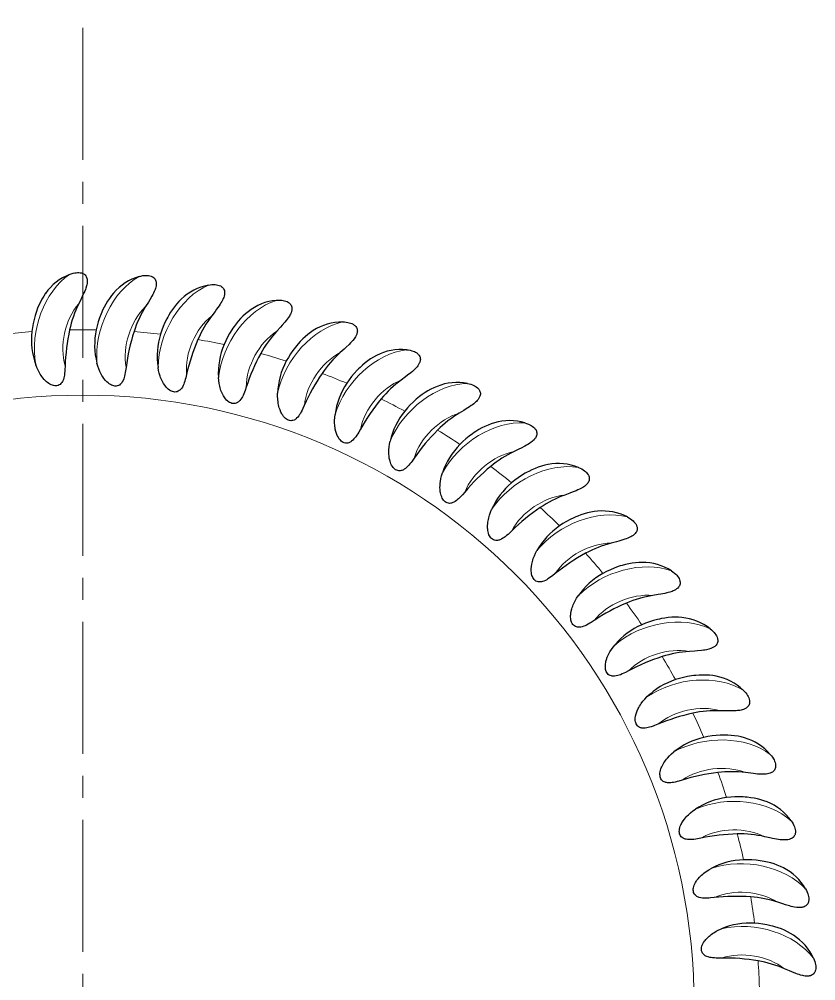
# Model space of a CAD drawing. Extents: x 89 to 609, y 11 to 440.
# Drawn here: x 476.41 to 508.08, y 243.84 to 282.08 of the extents above; entities that cross this region are included whole.
import ezdxf

# ---------------------------------------------------------------- set-up
doc = ezdxf.new("R2010")
doc.units = 0
doc.header["$LTSCALE"] = 7
doc.header["$MEASUREMENT"] = 0
doc.linetypes.add('CENTER2', pattern=[1.125, 0.75, -0.125, 0.125, -0.125])
doc.layers.get('0').update_dxf_attribs({"linetype": 'CONTINUOUS', "lineweight": 15})
doc.layers.add('1', color=1, linetype='CENTER2', lineweight=15)

msp = doc.modelspace()

# ---------------------------------------------------------------- linework, layer by layer
at = {"color": 7, "lineweight": 30}
for points in [[(478.413, 271.928), (478.481, 271.954), (478.55, 271.974), (478.62, 271.99), (478.674, 271.999), (478.728, 272.003), (478.782, 272.003), (478.835, 271.999), (478.89, 271.987), (478.917, 271.979), (478.943, 271.968), (478.974, 271.952), (479.004, 271.932), (479.03, 271.909), (479.055, 271.879), (479.076, 271.846), (479.092, 271.812), (479.103, 271.775), (479.111, 271.738), (479.114, 271.71), (479.116, 271.681), (479.114, 271.623), (479.107, 271.564), (479.098, 271.52), (479.088, 271.476), (479.062, 271.388), (479.04, 271.328), (479.017, 271.269), (478.986, 271.195), (478.919, 271.048), (478.873, 270.952), (478.779, 270.761)], [(481.182, 271.847), (481.251, 271.865), (481.322, 271.88), (481.394, 271.889), (481.448, 271.892), (481.502, 271.891), (481.556, 271.886), (481.608, 271.877), (481.663, 271.86), (481.688, 271.849), (481.713, 271.836), (481.743, 271.817), (481.77, 271.794), (481.794, 271.769), (481.816, 271.737), (481.834, 271.702), (481.846, 271.666), (481.854, 271.629), (481.858, 271.591), (481.859, 271.562), (481.858, 271.534), (481.85, 271.476), (481.837, 271.418), (481.825, 271.375), (481.81, 271.332), (481.776, 271.247), (481.749, 271.19), (481.721, 271.133), (481.683, 271.062), (481.602, 270.922), (481.547, 270.831), (481.435, 270.65)], [(483.93, 271.503), (484.001, 271.514), (484.073, 271.522), (484.145, 271.524), (484.2, 271.522), (484.253, 271.516), (484.306, 271.506), (484.358, 271.492), (484.41, 271.47), (484.435, 271.456), (484.458, 271.442), (484.486, 271.419), (484.511, 271.394), (484.532, 271.367), (484.551, 271.332), (484.566, 271.296), (484.575, 271.26), (484.579, 271.222), (484.579, 271.184), (484.577, 271.155), (484.573, 271.126), (484.56, 271.07), (484.542, 271.014), (484.526, 270.972), (484.507, 270.93), (484.465, 270.849), (484.433, 270.794), (484.399, 270.74), (484.354, 270.674), (484.26, 270.542), (484.197, 270.457), (484.069, 270.287)], [(477.459, 271.178), (477.384, 271.066), (477.315, 270.951), (477.251, 270.832), (477.193, 270.71), (477.141, 270.584), (477.093, 270.457), (477.067, 270.379), (477.043, 270.3), (477.001, 270.142), (476.965, 269.981), (476.936, 269.818), (476.914, 269.655)], [(480.161, 271.19), (480.076, 271.087), (479.996, 270.978), (479.921, 270.866), (479.852, 270.75), (479.787, 270.63), (479.728, 270.507), (479.695, 270.432), (479.663, 270.356), (479.606, 270.202), (479.555, 270.046), (479.511, 269.887), (479.473, 269.726)], [(482.852, 270.946), (482.757, 270.851), (482.667, 270.751), (482.582, 270.646), (482.502, 270.537), (482.426, 270.424), (482.356, 270.307), (482.316, 270.236), (482.277, 270.163), (482.205, 270.015), (482.14, 269.864), (482.08, 269.71), (482.028, 269.554)], [(486.633, 270.899), (486.705, 270.904), (486.777, 270.904), (486.849, 270.9), (486.903, 270.893), (486.957, 270.882), (487.008, 270.867), (487.058, 270.847), (487.108, 270.82), (487.131, 270.805), (487.153, 270.788), (487.179, 270.763), (487.201, 270.735), (487.22, 270.706), (487.236, 270.67), (487.246, 270.633), (487.252, 270.595), (487.253, 270.557), (487.249, 270.519), (487.244, 270.491), (487.238, 270.463), (487.22, 270.408), (487.196, 270.354), (487.176, 270.313), (487.153, 270.274), (487.104, 270.198), (487.066, 270.146), (487.027, 270.095), (486.977, 270.033), (486.871, 269.911), (486.799, 269.832), (486.656, 269.676)], [(485.507, 270.447), (485.403, 270.361), (485.304, 270.27), (485.21, 270.174), (485.12, 270.073), (485.034, 269.968), (484.952, 269.858), (484.906, 269.791), (484.861, 269.722), (484.775, 269.582), (484.695, 269.438), (484.622, 269.29), (484.554, 269.139)], [(489.267, 270.04), (489.339, 270.039), (489.411, 270.032), (489.482, 270.021), (489.535, 270.009), (489.587, 269.993), (489.637, 269.973), (489.685, 269.949), (489.732, 269.917), (489.754, 269.9), (489.773, 269.881), (489.797, 269.853), (489.817, 269.824), (489.832, 269.793), (489.845, 269.756), (489.852, 269.718), (489.854, 269.68), (489.851, 269.642), (489.844, 269.604), (489.837, 269.577), (489.827, 269.549), (489.804, 269.496), (489.775, 269.444), (489.751, 269.406), (489.725, 269.369), (489.668, 269.298), (489.626, 269.25), (489.583, 269.203), (489.526, 269.146), (489.409, 269.035), (489.331, 268.963), (489.173, 268.821)], [(488.103, 269.698), (487.991, 269.622), (487.884, 269.541), (487.781, 269.454), (487.682, 269.362), (487.586, 269.266), (487.495, 269.165), (487.442, 269.102), (487.39, 269.038), (487.292, 268.906), (487.199, 268.77), (487.111, 268.63), (487.03, 268.487)], [(491.807, 268.936), (491.879, 268.927), (491.95, 268.914), (492.019, 268.896), (492.071, 268.879), (492.121, 268.858), (492.169, 268.833), (492.214, 268.805), (492.258, 268.769), (492.278, 268.749), (492.296, 268.728), (492.317, 268.699), (492.334, 268.668), (492.346, 268.636), (492.355, 268.597), (492.359, 268.559), (492.357, 268.521), (492.351, 268.483), (492.34, 268.447), (492.33, 268.42), (492.318, 268.394), (492.29, 268.343), (492.257, 268.294), (492.229, 268.259), (492.199, 268.224), (492.136, 268.158), (492.09, 268.115), (492.042, 268.072), (491.98, 268.021), (491.853, 267.921), (491.768, 267.857), (491.598, 267.73)], [(490.615, 268.705), (490.498, 268.641), (490.383, 268.57), (490.272, 268.494), (490.164, 268.411), (490.06, 268.324), (489.96, 268.232), (489.901, 268.175), (489.844, 268.116), (489.733, 267.995), (489.627, 267.868), (489.527, 267.737), (489.432, 267.602)], [(478.235, 268.281), (478.229, 268.142), (478.224, 268.072), (478.217, 268), (478.208, 267.927), (478.198, 267.872), (478.185, 267.817), (478.166, 267.754), (478.141, 267.694), (478.126, 267.665), (478.11, 267.638), (478.091, 267.613), (478.071, 267.589), (478.037, 267.558), (477.999, 267.533), (477.957, 267.515), (477.913, 267.504), (477.867, 267.499), (477.821, 267.502), (477.775, 267.51), (477.73, 267.523), (477.685, 267.54), (477.633, 267.566), (477.583, 267.597), (477.535, 267.632), (477.501, 267.66), (477.467, 267.69), (477.404, 267.754), (477.346, 267.823), (477.311, 267.868), (477.278, 267.915), (477.246, 267.965), (477.216, 268.016), (477.161, 268.119), (477.112, 268.226), (477.069, 268.336)], [(480.658, 268.233), (480.639, 268.095), (480.627, 268.026), (480.614, 267.954), (480.597, 267.883), (480.582, 267.829), (480.564, 267.776), (480.539, 267.715), (480.509, 267.658), (480.491, 267.63), (480.472, 267.605), (480.451, 267.581), (480.429, 267.56), (480.392, 267.532), (480.352, 267.511), (480.308, 267.497), (480.263, 267.49), (480.218, 267.49), (480.172, 267.496), (480.127, 267.509), (480.083, 267.526), (480.04, 267.548), (479.991, 267.579), (479.944, 267.614), (479.899, 267.653), (479.868, 267.685), (479.837, 267.717), (479.781, 267.787), (479.729, 267.861), (479.699, 267.91), (479.67, 267.96), (479.643, 268.012), (479.618, 268.066), (479.573, 268.174), (479.534, 268.285), (479.502, 268.399)], [(483.065, 267.955), (483.033, 267.819), (483.015, 267.752), (482.995, 267.682), (482.971, 267.612), (482.951, 267.56), (482.928, 267.508), (482.898, 267.45), (482.862, 267.396), (482.842, 267.371), (482.82, 267.347), (482.798, 267.326), (482.773, 267.307), (482.734, 267.283), (482.692, 267.265), (482.647, 267.255), (482.602, 267.252), (482.556, 267.257), (482.511, 267.268), (482.467, 267.285), (482.425, 267.306), (482.385, 267.331), (482.339, 267.367), (482.296, 267.407), (482.255, 267.45), (482.226, 267.484), (482.199, 267.52), (482.149, 267.594), (482.105, 267.673), (482.08, 267.725), (482.056, 267.777), (482.034, 267.832), (482.014, 267.887), (481.979, 267.999), (481.952, 268.113), (481.93, 268.23)], [(485.435, 267.449), (485.39, 267.317), (485.366, 267.252), (485.339, 267.184), (485.309, 267.117), (485.284, 267.067), (485.256, 267.018), (485.22, 266.963), (485.18, 266.912), (485.157, 266.889), (485.134, 266.867), (485.109, 266.848), (485.083, 266.832), (485.042, 266.811), (484.998, 266.798), (484.953, 266.792), (484.907, 266.794), (484.862, 266.803), (484.818, 266.818), (484.776, 266.839), (484.737, 266.864), (484.699, 266.893), (484.656, 266.933), (484.617, 266.977), (484.581, 267.023), (484.555, 267.06), (484.532, 267.098), (484.489, 267.177), (484.453, 267.26), (484.432, 267.313), (484.414, 267.368), (484.397, 267.424), (484.382, 267.482), (484.358, 267.596), (484.342, 267.713), (484.332, 267.831)], [(493.022, 267.478), (492.899, 267.426), (492.778, 267.366), (492.661, 267.3), (492.546, 267.229), (492.434, 267.152), (492.325, 267.07), (492.261, 267.019), (492.198, 266.965), (492.076, 266.855), (491.959, 266.739), (491.847, 266.618), (491.74, 266.492)], [(494.231, 267.595), (494.301, 267.579), (494.371, 267.559), (494.438, 267.535), (494.488, 267.513), (494.536, 267.487), (494.581, 267.458), (494.624, 267.425), (494.664, 267.386), (494.682, 267.364), (494.698, 267.342), (494.716, 267.311), (494.729, 267.278), (494.739, 267.245), (494.744, 267.206), (494.744, 267.167), (494.739, 267.129), (494.729, 267.093), (494.715, 267.057), (494.702, 267.031), (494.688, 267.006), (494.655, 266.958), (494.617, 266.913), (494.586, 266.88), (494.553, 266.849), (494.484, 266.789), (494.434, 266.75), (494.382, 266.713), (494.316, 266.667), (494.18, 266.58), (494.089, 266.524), (493.907, 266.415)], [(487.746, 266.72), (487.689, 266.593), (487.659, 266.53), (487.625, 266.466), (487.589, 266.401), (487.559, 266.354), (487.527, 266.308), (487.486, 266.257), (487.441, 266.21), (487.416, 266.189), (487.391, 266.17), (487.364, 266.153), (487.337, 266.139), (487.294, 266.123), (487.249, 266.114), (487.203, 266.112), (487.158, 266.118), (487.114, 266.131), (487.072, 266.151), (487.032, 266.175), (486.995, 266.204), (486.961, 266.237), (486.922, 266.28), (486.887, 266.328), (486.855, 266.378), (486.834, 266.417), (486.814, 266.457), (486.779, 266.54), (486.75, 266.626), (486.735, 266.681), (486.722, 266.737), (486.71, 266.795), (486.701, 266.853), (486.688, 266.969), (486.683, 267.087), (486.684, 267.205)], [(489.978, 265.775), (489.909, 265.654), (489.872, 265.594), (489.833, 265.533), (489.791, 265.473), (489.757, 265.428), (489.72, 265.386), (489.675, 265.339), (489.625, 265.297), (489.599, 265.278), (489.572, 265.261), (489.544, 265.247), (489.515, 265.236), (489.471, 265.224), (489.425, 265.219), (489.38, 265.222), (489.335, 265.232), (489.293, 265.249), (489.253, 265.272), (489.215, 265.301), (489.181, 265.333), (489.15, 265.369), (489.115, 265.416), (489.085, 265.466), (489.058, 265.519), (489.04, 265.56), (489.024, 265.602), (488.998, 265.688), (488.977, 265.776), (488.967, 265.832), (488.959, 265.889), (488.954, 265.948), (488.95, 266.007), (488.948, 266.124), (488.954, 266.241), (488.966, 266.359)], [(495.302, 266.028), (495.174, 265.988), (495.048, 265.94), (494.925, 265.886), (494.804, 265.825), (494.685, 265.759), (494.569, 265.688), (494.5, 265.643), (494.433, 265.596), (494.301, 265.498), (494.173, 265.393), (494.05, 265.284), (493.932, 265.169)], [(496.516, 266.029), (496.584, 266.007), (496.652, 265.981), (496.717, 265.95), (496.764, 265.923), (496.809, 265.893), (496.852, 265.86), (496.891, 265.823), (496.927, 265.78), (496.943, 265.757), (496.957, 265.733), (496.971, 265.7), (496.982, 265.667), (496.988, 265.632), (496.99, 265.593), (496.986, 265.555), (496.977, 265.518), (496.964, 265.482), (496.947, 265.448), (496.932, 265.424), (496.915, 265.4), (496.877, 265.355), (496.836, 265.314), (496.802, 265.284), (496.766, 265.256), (496.692, 265.204), (496.638, 265.169), (496.583, 265.137), (496.513, 265.098), (496.369, 265.024), (496.273, 264.977), (496.082, 264.885)], [(492.109, 264.622), (492.029, 264.508), (491.987, 264.452), (491.942, 264.395), (491.894, 264.339), (491.856, 264.298), (491.816, 264.259), (491.766, 264.216), (491.713, 264.179), (491.685, 264.163), (491.656, 264.149), (491.627, 264.138), (491.597, 264.129), (491.552, 264.121), (491.506, 264.121), (491.461, 264.128), (491.418, 264.143), (491.377, 264.164), (491.34, 264.19), (491.305, 264.222), (491.274, 264.258), (491.246, 264.296), (491.216, 264.346), (491.191, 264.399), (491.169, 264.455), (491.155, 264.497), (491.144, 264.54), (491.125, 264.628), (491.113, 264.718), (491.109, 264.775), (491.106, 264.832), (491.106, 264.891), (491.108, 264.95), (491.118, 265.067), (491.134, 265.183), (491.158, 265.299)], [(497.433, 264.368), (497.302, 264.34), (497.173, 264.304), (497.044, 264.262), (496.918, 264.213), (496.793, 264.159), (496.671, 264.099), (496.599, 264.061), (496.527, 264.02), (496.386, 263.935), (496.25, 263.843), (496.117, 263.746), (495.988, 263.643)], [(498.642, 264.254), (498.708, 264.225), (498.772, 264.193), (498.834, 264.156), (498.879, 264.124), (498.921, 264.09), (498.96, 264.053), (498.996, 264.013), (499.028, 263.966), (499.041, 263.942), (499.052, 263.917), (499.064, 263.883), (499.072, 263.848), (499.075, 263.814), (499.072, 263.774), (499.065, 263.737), (499.053, 263.701), (499.036, 263.666), (499.015, 263.634), (498.998, 263.611), (498.979, 263.589), (498.938, 263.549), (498.892, 263.511), (498.856, 263.485), (498.818, 263.46), (498.738, 263.415), (498.682, 263.386), (498.624, 263.359), (498.55, 263.327), (498.4, 263.267), (498.301, 263.23), (498.101, 263.156)], [(494.121, 263.272), (494.031, 263.166), (493.984, 263.114), (493.933, 263.062), (493.881, 263.01), (493.839, 262.973), (493.795, 262.938), (493.741, 262.901), (493.685, 262.869), (493.655, 262.855), (493.625, 262.844), (493.595, 262.836), (493.565, 262.83), (493.519, 262.826), (493.473, 262.83), (493.429, 262.842), (493.388, 262.86), (493.349, 262.885), (493.314, 262.915), (493.283, 262.95), (493.255, 262.988), (493.231, 263.029), (493.206, 263.082), (493.186, 263.137), (493.17, 263.194), (493.16, 263.238), (493.152, 263.282), (493.142, 263.371), (493.139, 263.462), (493.14, 263.519), (493.143, 263.576), (493.148, 263.635), (493.156, 263.694), (493.177, 263.809), (493.204, 263.923), (493.239, 264.036)], [(495.996, 261.736), (495.896, 261.64), (495.844, 261.593), (495.789, 261.545), (495.731, 261.499), (495.686, 261.466), (495.639, 261.435), (495.582, 261.403), (495.523, 261.377), (495.492, 261.366), (495.462, 261.358), (495.431, 261.352), (495.4, 261.349), (495.354, 261.35), (495.309, 261.358), (495.266, 261.374), (495.226, 261.396), (495.19, 261.425), (495.159, 261.458), (495.131, 261.496), (495.107, 261.537), (495.087, 261.58), (495.067, 261.635), (495.052, 261.691), (495.041, 261.75), (495.036, 261.794), (495.032, 261.839), (495.031, 261.929), (495.036, 262.019), (495.042, 262.076), (495.051, 262.132), (495.062, 262.19), (495.075, 262.248), (495.107, 262.361), (495.145, 262.472), (495.19, 262.581)], [(499.397, 262.513), (499.264, 262.497), (499.132, 262.474), (499, 262.444), (498.87, 262.408), (498.74, 262.365), (498.613, 262.318), (498.537, 262.286), (498.462, 262.253), (498.314, 262.181), (498.169, 262.103), (498.027, 262.018), (497.889, 261.928)], [(500.589, 262.284), (500.653, 262.249), (500.714, 262.211), (500.772, 262.168), (500.813, 262.133), (500.852, 262.095), (500.887, 262.054), (500.919, 262.011), (500.946, 261.961), (500.957, 261.936), (500.966, 261.91), (500.975, 261.875), (500.979, 261.84), (500.978, 261.805), (500.973, 261.766), (500.961, 261.729), (500.946, 261.695), (500.926, 261.662), (500.902, 261.632), (500.883, 261.611), (500.862, 261.591), (500.817, 261.554), (500.768, 261.521), (500.729, 261.498), (500.689, 261.478), (500.606, 261.44), (500.547, 261.417), (500.486, 261.395), (500.41, 261.37), (500.255, 261.325), (500.152, 261.297), (499.947, 261.243)], [(497.716, 260.03), (497.607, 259.943), (497.551, 259.901), (497.492, 259.859), (497.43, 259.818), (497.382, 259.79), (497.333, 259.764), (497.273, 259.737), (497.211, 259.716), (497.18, 259.709), (497.148, 259.704), (497.117, 259.701), (497.086, 259.701), (497.041, 259.706), (496.997, 259.719), (496.955, 259.738), (496.918, 259.764), (496.885, 259.796), (496.856, 259.832), (496.832, 259.872), (496.812, 259.915), (496.796, 259.96), (496.782, 260.017), (496.773, 260.075), (496.767, 260.134), (496.766, 260.178), (496.767, 260.223), (496.774, 260.313), (496.788, 260.402), (496.799, 260.458), (496.813, 260.514), (496.83, 260.57), (496.848, 260.627), (496.89, 260.736), (496.939, 260.843), (496.994, 260.947)], [(501.176, 260.479), (501.042, 260.476), (500.908, 260.466), (500.774, 260.449), (500.641, 260.425), (500.508, 260.395), (500.376, 260.359), (500.298, 260.335), (500.22, 260.309), (500.066, 260.252), (499.914, 260.188), (499.765, 260.117), (499.619, 260.041)], [(502.341, 260.138), (502.401, 260.098), (502.458, 260.053), (502.511, 260.005), (502.549, 259.966), (502.584, 259.925), (502.616, 259.881), (502.643, 259.835), (502.666, 259.783), (502.674, 259.757), (502.68, 259.73), (502.685, 259.694), (502.686, 259.659), (502.683, 259.624), (502.673, 259.586), (502.659, 259.55), (502.64, 259.517), (502.617, 259.487), (502.591, 259.459), (502.569, 259.44), (502.547, 259.422), (502.498, 259.39), (502.446, 259.362), (502.405, 259.343), (502.363, 259.326), (502.277, 259.296), (502.216, 259.279), (502.154, 259.263), (502.076, 259.246), (501.917, 259.215), (501.812, 259.197), (501.602, 259.163)], [(499.266, 258.167), (499.15, 258.091), (499.09, 258.055), (499.027, 258.018), (498.962, 257.984), (498.911, 257.96), (498.859, 257.939), (498.797, 257.918), (498.734, 257.903), (498.702, 257.899), (498.67, 257.897), (498.639, 257.897), (498.608, 257.9), (498.563, 257.909), (498.521, 257.926), (498.481, 257.949), (498.447, 257.979), (498.417, 258.014), (498.392, 258.052), (498.371, 258.095), (498.356, 258.139), (498.344, 258.185), (498.335, 258.243), (498.331, 258.302), (498.332, 258.361), (498.335, 258.405), (498.34, 258.45), (498.355, 258.538), (498.377, 258.626), (498.394, 258.681), (498.414, 258.735), (498.435, 258.79), (498.459, 258.844), (498.511, 258.949), (498.57, 259.051), (498.635, 259.149)], [(502.753, 258.286), (502.619, 258.296), (502.485, 258.298), (502.35, 258.294), (502.215, 258.283), (502.08, 258.266), (501.946, 258.243), (501.866, 258.226), (501.786, 258.208), (501.627, 258.165), (501.47, 258.116), (501.314, 258.06), (501.162, 257.997)], [(503.881, 257.835), (503.936, 257.79), (503.989, 257.74), (504.038, 257.687), (504.072, 257.645), (504.103, 257.6), (504.13, 257.554), (504.152, 257.505), (504.17, 257.451), (504.176, 257.424), (504.18, 257.397), (504.181, 257.361), (504.179, 257.326), (504.172, 257.292), (504.159, 257.255), (504.141, 257.22), (504.119, 257.189), (504.093, 257.161), (504.065, 257.136), (504.042, 257.119), (504.017, 257.103), (503.966, 257.076), (503.912, 257.053), (503.869, 257.038), (503.826, 257.025), (503.737, 257.004), (503.674, 256.992), (503.611, 256.982), (503.532, 256.972), (503.371, 256.957), (503.265, 256.949), (503.053, 256.935)], [(500.633, 256.166), (500.509, 256.101), (500.447, 256.071), (500.38, 256.04), (500.312, 256.012), (500.259, 255.994), (500.206, 255.977), (500.142, 255.962), (500.078, 255.954), (500.045, 255.952), (500.013, 255.953), (499.982, 255.956), (499.952, 255.962), (499.908, 255.976), (499.867, 255.997), (499.83, 256.024), (499.799, 256.056), (499.772, 256.094), (499.751, 256.135), (499.735, 256.179), (499.723, 256.225), (499.716, 256.271), (499.713, 256.33), (499.715, 256.388), (499.721, 256.447), (499.728, 256.491), (499.737, 256.535), (499.761, 256.622), (499.791, 256.707), (499.813, 256.76), (499.838, 256.812), (499.864, 256.864), (499.893, 256.916), (499.955, 257.016), (500.024, 257.111), (500.097, 257.203)], [(504.115, 255.953), (503.983, 255.975), (503.849, 255.99), (503.714, 255.998), (503.579, 256), (503.443, 255.996), (503.307, 255.986), (503.226, 255.977), (503.144, 255.967), (502.982, 255.939), (502.821, 255.905), (502.661, 255.864), (502.503, 255.816)], [(501.802, 254.043), (501.673, 253.991), (501.608, 253.967), (501.539, 253.943), (501.469, 253.921), (501.415, 253.908), (501.36, 253.896), (501.294, 253.888), (501.23, 253.885), (501.197, 253.887), (501.166, 253.891), (501.135, 253.897), (501.105, 253.905), (501.063, 253.923), (501.024, 253.948), (500.99, 253.978), (500.962, 254.014), (500.939, 254.053), (500.922, 254.096), (500.91, 254.142), (500.903, 254.188), (500.9, 254.236), (500.902, 254.294), (500.91, 254.352), (500.921, 254.411), (500.933, 254.454), (500.946, 254.496), (500.978, 254.581), (501.016, 254.662), (501.043, 254.713), (501.072, 254.762), (501.104, 254.812), (501.138, 254.861), (501.209, 254.954), (501.286, 255.043), (501.368, 255.127)], [(505.194, 255.397), (505.245, 255.346), (505.293, 255.292), (505.337, 255.234), (505.367, 255.189), (505.393, 255.142), (505.416, 255.093), (505.433, 255.042), (505.446, 254.987), (505.449, 254.959), (505.45, 254.932), (505.449, 254.896), (505.443, 254.861), (505.433, 254.828), (505.416, 254.792), (505.395, 254.76), (505.37, 254.731), (505.342, 254.706), (505.311, 254.683), (505.286, 254.668), (505.261, 254.655), (505.207, 254.633), (505.151, 254.615), (505.107, 254.604), (505.063, 254.595), (504.972, 254.583), (504.909, 254.577), (504.845, 254.573), (504.765, 254.571), (504.603, 254.571), (504.497, 254.573), (504.285, 254.579)], [(505.249, 253.5), (505.119, 253.535), (504.988, 253.563), (504.854, 253.584), (504.72, 253.599), (504.584, 253.607), (504.448, 253.61), (504.366, 253.609), (504.284, 253.607), (504.12, 253.595), (503.956, 253.576), (503.793, 253.55), (503.631, 253.518)], [(502.765, 251.82), (502.632, 251.78), (502.564, 251.761), (502.494, 251.744), (502.421, 251.73), (502.366, 251.721), (502.31, 251.715), (502.245, 251.713), (502.18, 251.717), (502.148, 251.721), (502.117, 251.728), (502.087, 251.737), (502.058, 251.748), (502.018, 251.77), (501.981, 251.798), (501.95, 251.832), (501.925, 251.87), (501.906, 251.912), (501.893, 251.956), (501.886, 252.002), (501.883, 252.049), (501.885, 252.097), (501.893, 252.155), (501.906, 252.212), (501.923, 252.269), (501.938, 252.311), (501.956, 252.352), (501.995, 252.433), (502.041, 252.511), (502.073, 252.558), (502.107, 252.605), (502.143, 252.651), (502.181, 252.696), (502.261, 252.782), (502.346, 252.863), (502.436, 252.94)], [(506.27, 252.845), (506.316, 252.789), (506.358, 252.731), (506.397, 252.669), (506.422, 252.621), (506.444, 252.572), (506.462, 252.521), (506.475, 252.469), (506.482, 252.413), (506.483, 252.385), (506.481, 252.357), (506.476, 252.322), (506.467, 252.288), (506.453, 252.255), (506.434, 252.222), (506.409, 252.191), (506.382, 252.165), (506.352, 252.142), (506.319, 252.123), (506.293, 252.111), (506.266, 252.1), (506.21, 252.082), (506.153, 252.07), (506.108, 252.063), (506.063, 252.059), (505.972, 252.055), (505.908, 252.055), (505.844, 252.058), (505.764, 252.063), (505.603, 252.078), (505.498, 252.091), (505.287, 252.117)], [(506.144, 250.951), (506.019, 250.998), (505.89, 251.038), (505.759, 251.072), (505.627, 251.1), (505.493, 251.121), (505.357, 251.137), (505.276, 251.144), (505.194, 251.149), (505.029, 251.153), (504.865, 251.15), (504.7, 251.14), (504.536, 251.123)], [(503.512, 249.514), (503.376, 249.487), (503.307, 249.476), (503.235, 249.465), (503.161, 249.458), (503.106, 249.454), (503.049, 249.454), (502.984, 249.458), (502.92, 249.467), (502.888, 249.475), (502.858, 249.485), (502.829, 249.497), (502.801, 249.511), (502.763, 249.537), (502.73, 249.568), (502.702, 249.604), (502.681, 249.644), (502.666, 249.688), (502.657, 249.733), (502.654, 249.78), (502.656, 249.827), (502.663, 249.874), (502.676, 249.931), (502.694, 249.987), (502.716, 250.042), (502.736, 250.082), (502.757, 250.121), (502.804, 250.198), (502.857, 250.271), (502.893, 250.315), (502.931, 250.358), (502.972, 250.401), (503.014, 250.443), (503.102, 250.521), (503.194, 250.593), (503.291, 250.661)], [(507.099, 250.201), (507.139, 250.142), (507.176, 250.08), (507.208, 250.015), (507.229, 249.965), (507.246, 249.913), (507.259, 249.861), (507.266, 249.808), (507.268, 249.751), (507.266, 249.724), (507.262, 249.696), (507.254, 249.661), (507.241, 249.628), (507.225, 249.598), (507.202, 249.566), (507.175, 249.538), (507.145, 249.514), (507.113, 249.495), (507.078, 249.479), (507.051, 249.469), (507.024, 249.46), (506.967, 249.448), (506.908, 249.442), (506.863, 249.439), (506.818, 249.439), (506.727, 249.444), (506.663, 249.45), (506.6, 249.459), (506.521, 249.471), (506.362, 249.502), (506.258, 249.525), (506.051, 249.571)], [(506.793, 248.329), (506.673, 248.387), (506.549, 248.44), (506.422, 248.486), (506.293, 248.526), (506.161, 248.56), (506.028, 248.588), (505.947, 248.603), (505.866, 248.616), (505.703, 248.635), (505.538, 248.648), (505.373, 248.653), (505.208, 248.652)], [(504.037, 247.149), (503.898, 247.135), (503.828, 247.129), (503.756, 247.126), (503.682, 247.125), (503.626, 247.127), (503.57, 247.132), (503.505, 247.142), (503.442, 247.158), (503.412, 247.169), (503.382, 247.181), (503.355, 247.196), (503.329, 247.213), (503.293, 247.242), (503.263, 247.276), (503.239, 247.315), (503.222, 247.357), (503.211, 247.402), (503.206, 247.447), (503.208, 247.494), (503.214, 247.541), (503.225, 247.587), (503.244, 247.643), (503.267, 247.697), (503.295, 247.749), (503.318, 247.787), (503.342, 247.825), (503.397, 247.896), (503.457, 247.964), (503.497, 248.005), (503.539, 248.044), (503.583, 248.083), (503.629, 248.12), (503.724, 248.189), (503.823, 248.253), (503.925, 248.311)], [(507.672, 247.492), (507.707, 247.428), (507.737, 247.363), (507.763, 247.296), (507.779, 247.244), (507.791, 247.191), (507.799, 247.137), (507.802, 247.084), (507.798, 247.027), (507.794, 247), (507.787, 246.973), (507.775, 246.939), (507.76, 246.907), (507.741, 246.878), (507.715, 246.849), (507.685, 246.824), (507.653, 246.803), (507.619, 246.787), (507.583, 246.774), (507.556, 246.767), (507.527, 246.761), (507.469, 246.755), (507.41, 246.753), (507.365, 246.755), (507.32, 246.759), (507.23, 246.773), (507.167, 246.785), (507.105, 246.8), (507.028, 246.82), (506.873, 246.866), (506.771, 246.898), (506.569, 246.963)], [(504.334, 244.744), (504.195, 244.743), (504.125, 244.744), (504.052, 244.748), (503.979, 244.754), (503.923, 244.762), (503.868, 244.772), (503.804, 244.788), (503.743, 244.81), (503.714, 244.823), (503.686, 244.838), (503.66, 244.855), (503.635, 244.875), (503.603, 244.907), (503.576, 244.944), (503.556, 244.985), (503.542, 245.028), (503.536, 245.074), (503.536, 245.12), (503.542, 245.167), (503.553, 245.212), (503.568, 245.257), (503.591, 245.311), (503.62, 245.362), (503.652, 245.412), (503.679, 245.448), (503.707, 245.482), (503.768, 245.549), (503.834, 245.61), (503.878, 245.647), (503.923, 245.682), (503.971, 245.717), (504.02, 245.749), (504.121, 245.809), (504.226, 245.863), (504.334, 245.911)], [(507.19, 245.656), (507.076, 245.726), (506.957, 245.79), (506.835, 245.848), (506.71, 245.9), (506.583, 245.947), (506.453, 245.988), (506.374, 246.01), (506.294, 246.03), (506.134, 246.065), (505.971, 246.093), (505.808, 246.115), (505.643, 246.129)], [(507.986, 244.739), (508.014, 244.673), (508.038, 244.605), (508.058, 244.536), (508.068, 244.482), (508.075, 244.429), (508.078, 244.375), (508.076, 244.321), (508.067, 244.265), (508.06, 244.238), (508.051, 244.213), (508.036, 244.18), (508.017, 244.15), (507.995, 244.123), (507.967, 244.096), (507.935, 244.073), (507.901, 244.056), (507.866, 244.043), (507.829, 244.033), (507.8, 244.029), (507.772, 244.026), (507.713, 244.025), (507.655, 244.029), (507.61, 244.036), (507.566, 244.044), (507.477, 244.066), (507.416, 244.084), (507.355, 244.105), (507.28, 244.132), (507.13, 244.192), (507.032, 244.234), (506.837, 244.318)]]:
    msp.add_lwpolyline(points, dxfattribs=at)
at = {"color": 7, "lineweight": 13}
msp.add_circle((478.942, 242.826), 24.302, dxfattribs=at)
at = {"color": 7, "lineweight": 30}
for centre, radius, start, end in [((479.201, 269.947), 2.132, 111.6854, 144.7621), ((481.778, 269.8), 2.132, 106.2309, 139.3076), ((484.329, 269.408), 2.132, 100.7763, 133.853), ((482.878, 268.74), 4.57, 153.748, 167.5341), ((486.831, 268.776), 2.132, 95.3218, 128.3985), ((485.323, 268.248), 4.57, 148.2935, 162.0796), ((487.711, 267.527), 4.57, 142.8389, 156.625), ((489.262, 267.908), 2.132, 89.8673, 122.9439), ((479.818, 269.329), 2.923, 173.6079, 199.8618), ((486.172, 268.022), 7.941, 167.6043, 178.1287), ((482.334, 269.126), 2.924, 168.1601, 194.4084), ((488.534, 267.22), 7.941, 162.1498, 172.6741), ((490.019, 266.581), 4.57, 137.3844, 151.1705), ((484.818, 268.685), 2.923, 162.6988, 188.9527), ((490.809, 266.198), 7.941, 156.6952, 167.2196), ((487.25, 268.009), 2.924, 157.2511, 183.4993), ((492.227, 265.421), 4.57, 131.9298, 145.7159), ((491.6, 266.814), 2.132, 84.4127, 117.4894), ((492.977, 264.964), 7.941, 151.2407, 161.765), ((489.606, 267.105), 2.923, 151.7897, 178.0436), ((495.018, 263.53), 7.941, 145.7861, 156.3105), ((494.314, 264.056), 4.57, 126.4753, 140.2614), ((491.866, 265.982), 2.924, 146.342, 172.5902), ((493.822, 265.502), 2.132, 78.9582, 112.0348), ((496.913, 261.908), 7.941, 140.3316, 150.8559), ((494.008, 264.648), 2.924, 140.8874, 167.1357), ((496.263, 262.498), 4.57, 121.0208, 134.8068), ((495.91, 263.985), 2.132, 73.5036, 106.5803), ((498.646, 260.113), 7.941, 134.877, 145.4014), ((496.014, 263.117), 2.924, 135.4329, 161.6811), ((498.054, 260.763), 4.57, 115.5662, 129.3523), ((500.2, 258.162), 7.941, 129.4225, 139.9468), ((497.845, 262.276), 2.132, 68.0491, 101.1257), ((497.866, 261.403), 2.924, 129.9783, 156.2266), ((499.673, 258.865), 4.57, 110.1117, 123.8977), ((501.561, 256.072), 7.941, 123.9679, 134.4923), ((499.608, 260.391), 2.132, 62.5945, 95.6712), ((499.545, 259.52), 2.923, 124.517, 150.7709), ((501.103, 256.822), 4.57, 104.6571, 118.4432), ((502.718, 253.862), 7.941, 118.5134, 129.0377), ((501.184, 258.347), 2.132, 57.14, 90.2166), ((501.039, 257.486), 2.924, 119.0692, 145.3175), ((502.333, 254.652), 4.57, 99.2026, 112.9887), ((503.659, 251.552), 7.941, 113.0589, 123.5832), ((502.559, 256.162), 2.132, 51.6854, 84.7621), ((502.333, 255.319), 2.924, 113.6147, 139.8629), ((504.376, 249.163), 7.941, 107.6043, 118.1287), ((503.351, 252.375), 4.57, 93.748, 107.5341), ((503.414, 253.039), 2.924, 108.1602, 134.4084), ((503.719, 253.857), 2.132, 46.2309, 79.3075), ((504.864, 246.716), 7.941, 102.1498, 112.6741), ((504.148, 250.011), 4.57, 88.2935, 102.0796), ((504.274, 250.666), 2.924, 102.7056, 128.9538), ((504.656, 251.452), 2.132, 40.7763, 73.853), ((505.116, 244.235), 7.941, 96.6952, 107.2196), ((504.717, 247.583), 4.57, 82.8389, 96.625), ((504.905, 248.223), 2.924, 97.2511, 123.4993), ((505.359, 248.969), 2.132, 35.3218, 68.3985), ((505.131, 241.74), 7.941, 91.2407, 101.765), ((505.053, 245.111), 4.57, 77.3844, 91.1705), ((505.3, 245.73), 2.924, 91.7965, 118.0448), ((505.823, 246.43), 2.132, 29.8672, 62.9439), ((504.909, 239.256), 7.941, 85.7861, 96.3105), ((505.152, 242.619), 4.57, 71.9298, 85.7159), ((505.457, 243.212), 2.924, 86.342, 112.5902), ((506.044, 243.858), 2.132, 24.4127, 57.4894), ((504.452, 236.804), 7.941, 80.3316, 90.8559), ((505.013, 240.128), 4.57, 66.4753, 80.2614)]:
    msp.add_arc(centre, radius, start, end, dxfattribs=at)
at = {"color": 7, "lineweight": 13}
for start, end in [(94.3236, 96.5752), (88.8691, 91.1206), (83.4145, 85.6661), (77.96, 80.2116), (72.5054, 74.757), (67.0509, 69.3025), (61.5964, 63.8479), (56.1418, 58.3934), (50.6873, 52.9388), (45.2327, 47.4843), (39.7782, 42.0297), (34.3236, 36.5752), (28.8691, 31.1206), (23.4145, 25.6661), (17.96, 20.2116), (12.5054, 14.757), (7.0509, 9.3025), (1.5964, 3.8479)]:
    msp.add_arc((478.942, 242.826), 26.905, start, end, dxfattribs=at)
for centre, major_axis, start_param, end_param in [((479.127, 269.382), (0.621, 2.853), 0.643234, 2.094197), ((481.65, 269.244), (0.889, 2.781), 0.643234, 2.094197), ((484.149, 268.867), (1.149, 2.684), 0.643234, 2.094197), ((479.679, 269.262), (0.451, 2.072), 0.926351, 2.210584), ((486.601, 268.254), (1.399, 2.563), 0.643234, 2.094197), ((482.189, 269.072), (0.646, 2.019), 0.926351, 2.210584), ((484.669, 268.645), (0.835, 1.949), 0.926351, 2.210584), ((488.983, 267.411), (1.637, 2.418), 0.643234, 2.094197), ((487.097, 267.983), (1.016, 1.861), 0.926351, 2.210584), ((489.452, 267.094), (1.188, 1.756), 0.926351, 2.210584), ((491.275, 266.346), (1.859, 2.252), 0.643234, 2.094197), ((491.711, 265.985), (1.35, 1.635), 0.926351, 2.210584), ((493.454, 265.067), (2.065, 2.065), 0.643234, 2.094197), ((493.854, 264.667), (1.499, 1.499), 0.926351, 2.210584), ((495.503, 263.587), (2.252, 1.859), 0.643234, 2.094197), ((495.863, 263.15), (1.635, 1.35), 0.926351, 2.210584), ((497.401, 261.918), (2.418, 1.637), 0.643234, 2.094197), ((497.718, 261.45), (1.756, 1.188), 0.926351, 2.210584), ((499.132, 260.077), (2.563, 1.399), 0.643234, 2.094197), ((499.403, 259.581), (1.861, 1.016), 0.926351, 2.210584), ((500.681, 258.08), (2.684, 1.149), 0.643234, 2.094197), ((500.903, 257.56), (1.949, 0.835), 0.926351, 2.210584), ((502.032, 255.944), (2.781, 0.889), 0.643234, 2.094197), ((502.204, 255.406), (2.019, 0.646), 0.926351, 2.210584), ((503.175, 253.69), (2.853, 0.621), 0.643234, 2.094197), ((503.295, 253.137), (2.072, 0.451), 0.926351, 2.210584), ((504.097, 251.338), (2.899, 0.347), 0.643234, 2.094197), ((504.165, 250.776), (2.105, 0.252), 0.926351, 2.210584), ((504.793, 248.908), (2.919, 0.07), 0.643234, 2.094197), ((504.806, 248.342), (2.119, 0.05), 0.926351, 2.210584), ((505.254, 246.423), (2.913, -0.208), 0.643234, 2.094197), ((505.213, 245.859), (2.115, -0.151), 0.926351, 2.210584), ((505.476, 243.906), (2.88, -0.484), 0.643234, 2.094197), ((505.383, 243.348), (2.091, -0.352), 0.926351, 2.210584)]:
    msp.add_ellipse(centre, major_axis=major_axis, ratio=0.707107, start_param=start_param, end_param=end_param, dxfattribs=at)
at = {"layer": '1'}
msp.add_line((478.942, 205.615), (478.942, 282.077), dxfattribs=at)

doc.saveas('drawing.dxf')
